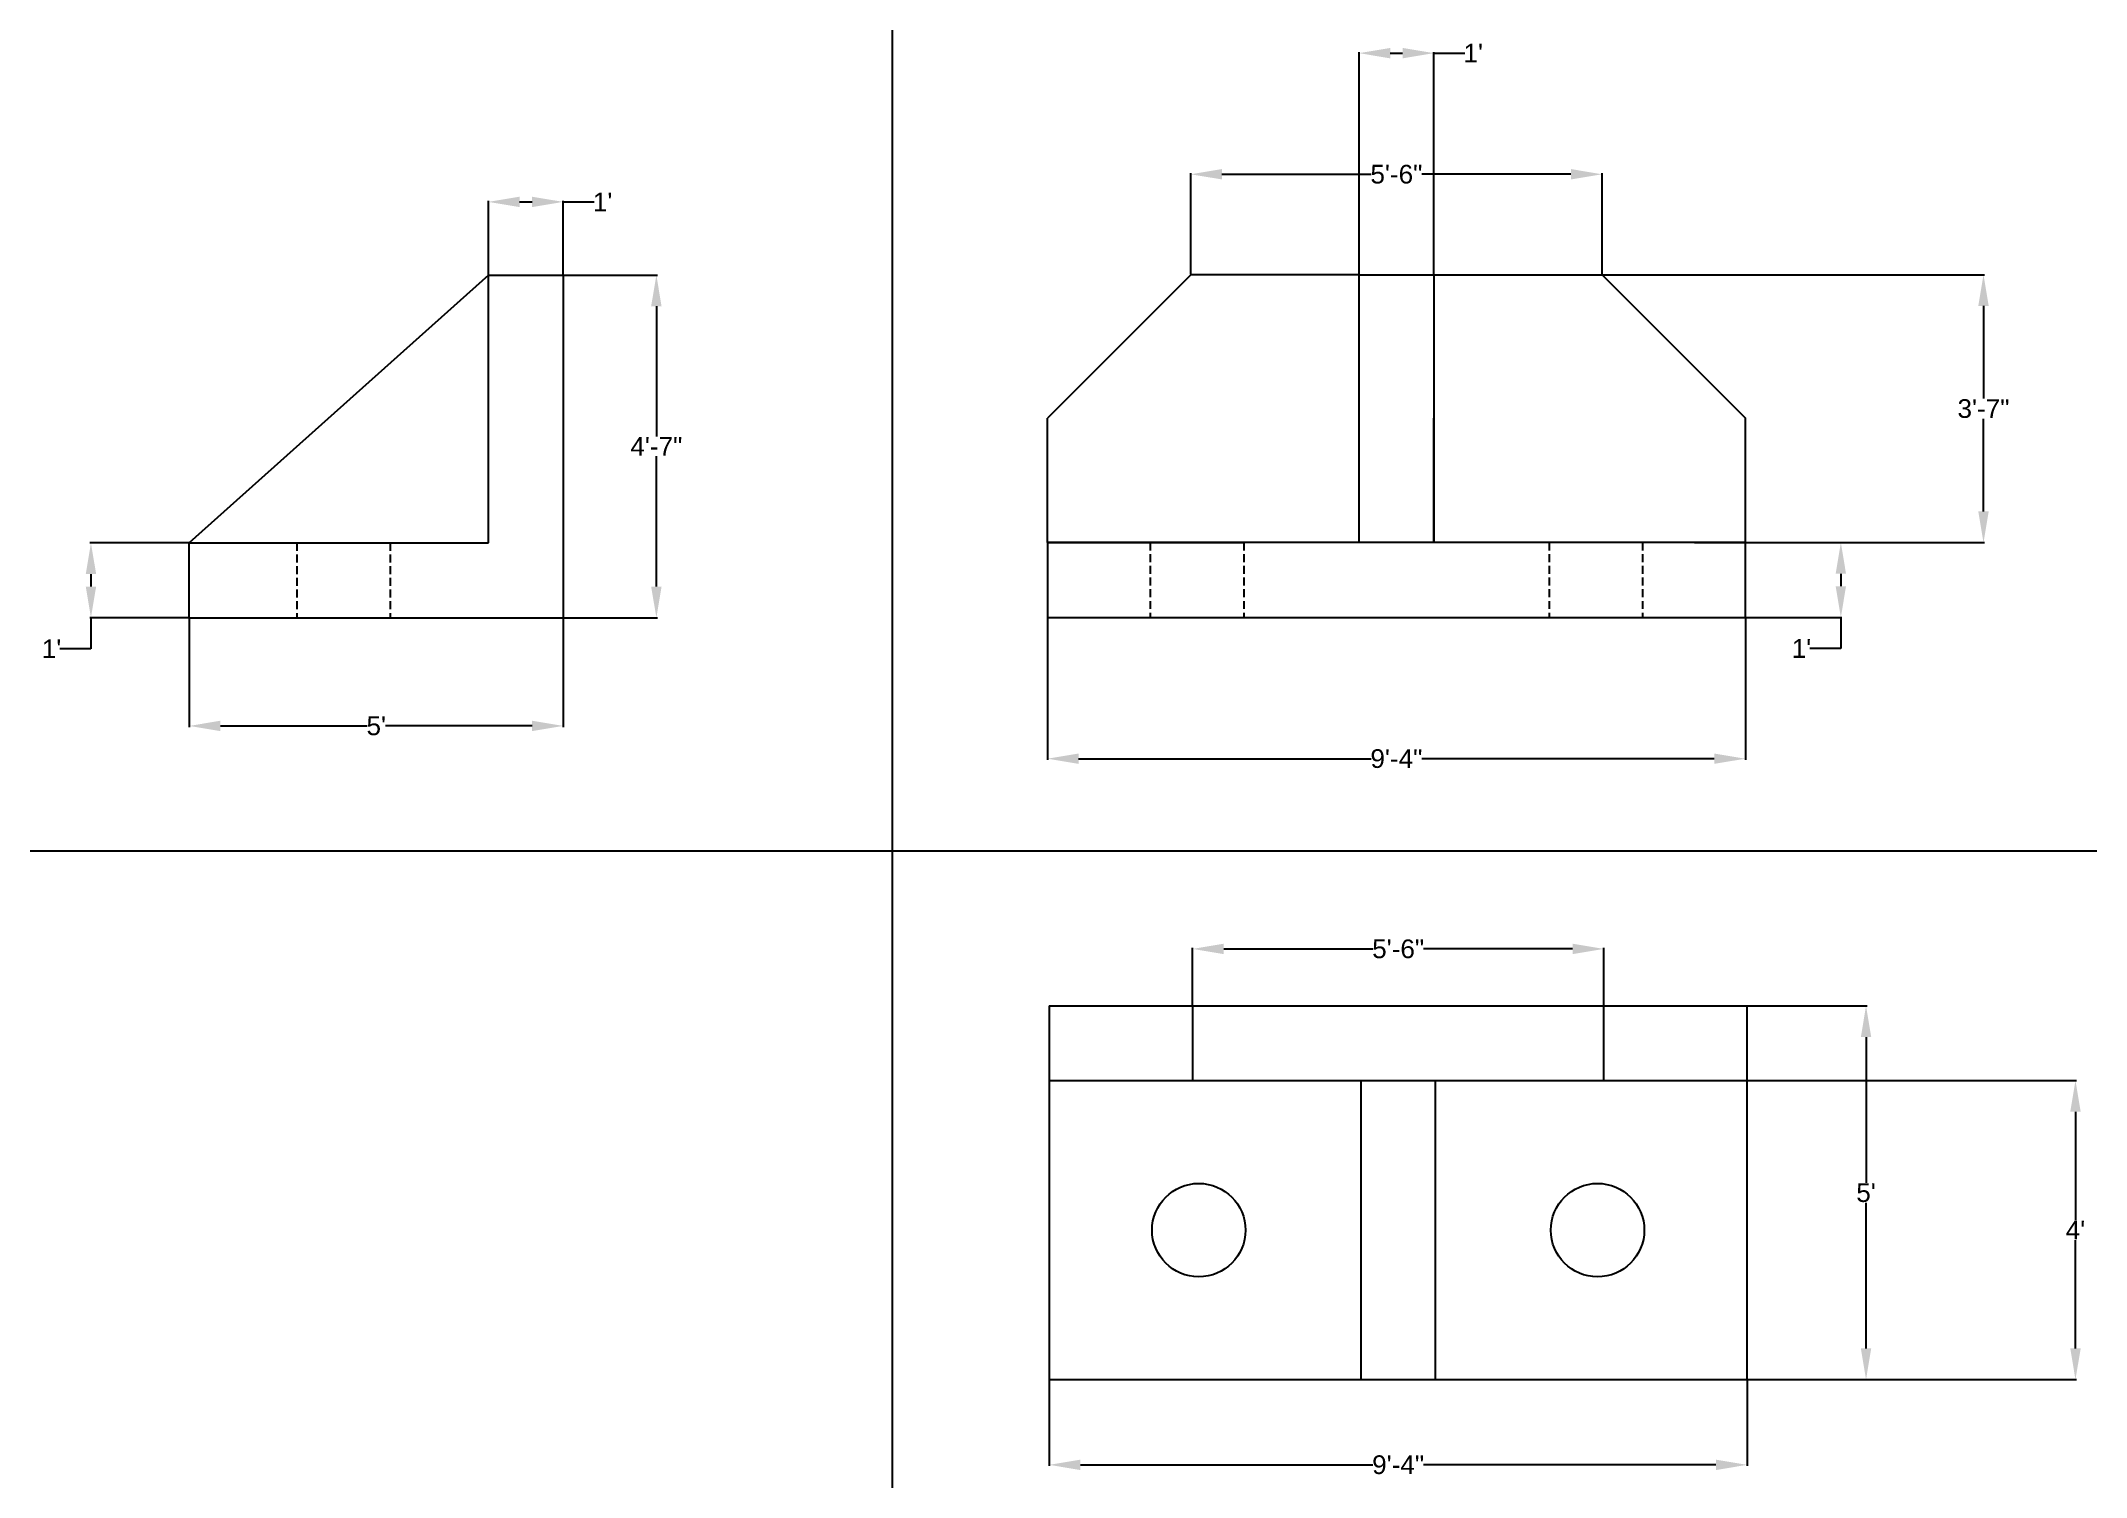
# Model space of a CAD drawing. Header units: inches. Extents: x -107 to 221, y -88 to 142.
import ezdxf

# ---------------------------------------------------------------- set-up
doc = ezdxf.new("R2010")
doc.units = ezdxf.units.IN
doc.header["$MEASUREMENT"] = 0
doc.linetypes.add('HIDDEN', pattern=[0.375, 0.25, -0.125])
doc.layers.add('DashLine', color=40, linetype='HIDDEN')
doc.styles.get("Standard").update_dxf_attribs({"font": 'arial.ttf'})
doc.dimstyles.get("Standard").update_dxf_attribs({"dimtxt": 3, "dimasz": 5, "dimexe": 0.18, "dimexo": 0.0625, "dimgap": 0.09, "dimtad": 0, "dimtih": 1, "dimtoh": 1, "dimdec": 0, "dimzin": 0, "dimdsep": 46, "dimlunit": 4, "dimtxsty": 'Standard', "dimcen": 0.09, "dimclrt": 2, "dimadec": 0, "dimazin": 0, "dimtfac": 1, "dimtdec": 0, "dimtofl": 0, "dimtmove": 0, "dimatfit": 3, "dimfxl": 1, "dimtolj": 1, "dimtzin": 0, "dimarcsym": 0})

# ---------------------------------------------------------------- blocks, each defined once
blk = doc.blocks.new('*D4')
at = {"layer": 'Defpoints', "color": 0, "lineweight": -2, "ltscale": 5, "transparency": 16777216}
for p, q in [((54.8, 49.83), (54.8, 27.02)), ((166.8, 49.83), (166.8, 27.02)), ((59.8, 27.2), (106.73, 27.2)), ((161.8, 27.2), (114.88, 27.2))]:
    blk.add_line(p, q, dxfattribs=at)
at = {"layer": 'Defpoints', "color": 0, "ltscale": 5, "transparency": 16777216}
for p in [(54.8, 49.89), (166.8, 49.89), (166.8, 27.2)]:
    blk.add_point(p, dxfattribs=at)
for points in [[(59.8, 28.03), (59.8, 26.37), (54.8, 27.2)], [(161.8, 28.03), (161.8, 26.37), (166.8, 27.2)]]:
    blk.add_solid(points, dxfattribs=at)
at = {"layer": 'Defpoints', "color": 2, "ltscale": 5, "transparency": 16777216, "insert": (110.8, 27.2), "char_height": 3, "attachment_point": 5}
blk.add_mtext('\\A1;9\'-4"', dxfattribs=at)
blk = doc.blocks.new('*D5')
at = {"layer": 'Defpoints', "color": 0, "lineweight": -2, "ltscale": 5, "transparency": 16777216}
for p, q in [((77.8, 104.96), (77.8, 121.2)), ((82.8, 121.02), (106.73, 121.02)), ((138.8, 121.02), (114.88, 121.02)), ((143.8, 104.96), (143.8, 121.2))]:
    blk.add_line(p, q, dxfattribs=at)
at = {"layer": 'Defpoints', "color": 0, "ltscale": 5, "transparency": 16777216}
for p in [(143.8, 121.02), (77.8, 104.89), (143.8, 104.89)]:
    blk.add_point(p, dxfattribs=at)
for points in [[(82.8, 121.86), (82.8, 120.19), (77.8, 121.02)], [(138.8, 121.86), (138.8, 120.19), (143.8, 121.02)]]:
    blk.add_solid(points, dxfattribs=at)
at = {"layer": 'Defpoints', "color": 2, "ltscale": 5, "transparency": 16777216, "insert": (110.8, 121.02), "char_height": 3, "attachment_point": 5}
blk.add_mtext('\\A1;5\'-6"', dxfattribs=at)
blk = doc.blocks.new('*D6')
at = {"layer": 'Defpoints', "color": 0, "lineweight": -2, "ltscale": 5, "transparency": 16777216}
for p, q in [((166.87, 61.89), (182.31, 61.89)), ((182.13, 56.89), (182.13, 54.89)), ((166.87, 49.89), (182.31, 49.89)), ((182.13, 49.89), (182.13, 44.89)), ((182.13, 44.89), (177.13, 44.89))]:
    blk.add_line(p, q, dxfattribs=at)
at = {"layer": 'Defpoints', "color": 0, "ltscale": 5, "transparency": 16777216}
for p in [(166.8, 61.89), (166.8, 49.89), (182.13, 49.89)]:
    blk.add_point(p, dxfattribs=at)
for points in [[(181.29, 56.89), (182.96, 56.89), (182.13, 61.89)], [(181.29, 54.89), (182.96, 54.89), (182.13, 49.89)]]:
    blk.add_solid(points, dxfattribs=at)
at = {"layer": 'Defpoints', "color": 2, "ltscale": 5, "transparency": 16777216, "insert": (175.8, 44.89), "char_height": 3, "attachment_point": 5}
blk.add_mtext("\\A1;1'", dxfattribs=at)
blk = doc.blocks.new('*D7')
at = {"layer": 'Defpoints', "color": 0, "lineweight": -2, "ltscale": 5, "transparency": 16777216}
for p, q in [((55.08, -72.54), (55.08, -86.34)), ((167.08, -72.54), (167.08, -86.34)), ((60.08, -86.16), (107, -86.16)), ((162.08, -86.16), (115.15, -86.16))]:
    blk.add_line(p, q, dxfattribs=at)
at = {"layer": 'Defpoints', "color": 0, "ltscale": 5, "transparency": 16777216}
for p in [(55.08, -72.48), (167.08, -72.48), (167.08, -86.16)]:
    blk.add_point(p, dxfattribs=at)
for points in [[(60.08, -85.33), (60.08, -87), (55.08, -86.16)], [(162.08, -85.33), (162.08, -87), (167.08, -86.16)]]:
    blk.add_solid(points, dxfattribs=at)
at = {"layer": 'Defpoints', "color": 2, "ltscale": 5, "transparency": 16777216, "insert": (111.08, -86.16), "char_height": 3, "attachment_point": 5}
blk.add_mtext('\\A1;9\'-4"', dxfattribs=at)
blk = doc.blocks.new('*D8')
at = {"layer": 'Defpoints', "color": 0, "lineweight": -2, "ltscale": 5, "transparency": 16777216}
for p, q in [((167.14, -12.48), (186.35, -12.48)), ((186.17, -17.48), (186.17, -40.87)), ((186.17, -67.48), (186.17, -44.1)), ((167.14, -72.48), (186.35, -72.48))]:
    blk.add_line(p, q, dxfattribs=at)
at = {"layer": 'Defpoints', "color": 0, "ltscale": 5, "transparency": 16777216}
for p in [(167.08, -12.48), (167.08, -72.48), (186.17, -72.48)]:
    blk.add_point(p, dxfattribs=at)
for points in [[(185.34, -17.48), (187, -17.48), (186.17, -12.48)], [(185.34, -67.48), (187, -67.48), (186.17, -72.48)]]:
    blk.add_solid(points, dxfattribs=at)
at = {"layer": 'Defpoints', "color": 2, "ltscale": 5, "transparency": 16777216, "insert": (186.17, -42.48), "char_height": 3, "attachment_point": 5}
blk.add_mtext("\\A1;5'", dxfattribs=at)
blk = doc.blocks.new('*D9')
at = {"layer": 'Defpoints', "color": 0, "lineweight": -2, "ltscale": 5, "transparency": 16777216}
for p, q in [((78.08, -12.42), (78.08, -3.16)), ((144.08, -12.42), (144.08, -3.16)), ((83.08, -3.34), (107, -3.34)), ((139.08, -3.34), (115.15, -3.34))]:
    blk.add_line(p, q, dxfattribs=at)
at = {"layer": 'Defpoints', "color": 0, "ltscale": 5, "transparency": 16777216}
for p in [(144.08, -3.34), (78.08, -12.48), (144.08, -12.48)]:
    blk.add_point(p, dxfattribs=at)
for points in [[(83.08, -2.5), (83.08, -4.17), (78.08, -3.34)], [(139.08, -2.5), (139.08, -4.17), (144.08, -3.34)]]:
    blk.add_solid(points, dxfattribs=at)
at = {"layer": 'Defpoints', "color": 2, "ltscale": 5, "transparency": 16777216, "insert": (111.08, -3.34), "char_height": 3, "attachment_point": 5}
blk.add_mtext('\\A1;5\'-6"', dxfattribs=at)
blk = doc.blocks.new('*D11')
at = {"layer": 'Defpoints', "color": 0, "lineweight": -2, "ltscale": 5, "transparency": 16777216}
for p, q in [((-82.93, 49.77), (-82.93, 32.28)), ((-22.93, 49.77), (-22.93, 32.28)), ((-77.93, 32.46), (-54.4, 32.46)), ((-27.93, 32.46), (-51.46, 32.46))]:
    blk.add_line(p, q, dxfattribs=at)
at = {"layer": 'Defpoints', "color": 0, "ltscale": 5, "transparency": 16777216}
for p in [(-82.93, 49.84), (-22.93, 49.84), (-22.93, 32.46)]:
    blk.add_point(p, dxfattribs=at)
for points in [[(-77.93, 33.3), (-77.93, 31.63), (-82.93, 32.46)], [(-27.93, 33.3), (-27.93, 31.63), (-22.93, 32.46)]]:
    blk.add_solid(points, dxfattribs=at)
at = {"layer": 'Defpoints', "color": 2, "ltscale": 5, "transparency": 16777216, "insert": (-52.93, 32.46), "char_height": 3, "attachment_point": 5}
blk.add_mtext("\\A1;5'", dxfattribs=at)
blk = doc.blocks.new('*D12')
at = {"layer": 'Defpoints', "color": 0, "lineweight": -2, "ltscale": 5, "transparency": 16777216}
for p, q in [((-22.87, 104.84), (-7.79, 104.84)), ((-7.97, 99.84), (-7.97, 78.93)), ((-7.97, 54.84), (-7.97, 75.75)), ((-22.87, 49.84), (-7.79, 49.84))]:
    blk.add_line(p, q, dxfattribs=at)
at = {"layer": 'Defpoints', "color": 0, "ltscale": 5, "transparency": 16777216}
for p in [(-22.93, 104.84), (-22.93, 49.84), (-7.97, 49.84)]:
    blk.add_point(p, dxfattribs=at)
for points in [[(-8.81, 99.84), (-7.14, 99.84), (-7.97, 104.84)], [(-8.81, 54.84), (-7.14, 54.84), (-7.97, 49.84)]]:
    blk.add_solid(points, dxfattribs=at)
at = {"layer": 'Defpoints', "color": 2, "ltscale": 5, "transparency": 16777216, "insert": (-7.97, 77.34), "char_height": 3, "attachment_point": 5}
blk.add_mtext('\\A1;4\'-7"', dxfattribs=at)
blk = doc.blocks.new('*D13')
at = {"layer": 'Defpoints', "color": 0, "lineweight": -2, "ltscale": 5, "transparency": 16777216}
for p, q in [((-82.99, 61.84), (-98.9, 61.84)), ((-98.72, 56.84), (-98.72, 54.84)), ((-82.99, 49.84), (-98.9, 49.84)), ((-98.72, 49.84), (-98.72, 44.84)), ((-98.72, 44.84), (-103.72, 44.84))]:
    blk.add_line(p, q, dxfattribs=at)
at = {"layer": 'Defpoints', "color": 0, "ltscale": 5, "transparency": 16777216}
for p in [(-82.93, 61.84), (-98.72, 49.84), (-82.93, 49.84)]:
    blk.add_point(p, dxfattribs=at)
for points in [[(-99.55, 56.84), (-97.88, 56.84), (-98.72, 61.84)], [(-99.55, 54.84), (-97.88, 54.84), (-98.72, 49.84)]]:
    blk.add_solid(points, dxfattribs=at)
at = {"layer": 'Defpoints', "color": 2, "ltscale": 5, "transparency": 16777216, "insert": (-105.04, 44.84), "char_height": 3, "attachment_point": 5}
blk.add_mtext("\\A1;1'", dxfattribs=at)
blk = doc.blocks.new('*D14')
at = {"layer": 'Defpoints', "color": 0, "lineweight": -2, "ltscale": 5, "transparency": 16777216}
for p, q in [((-34.93, 104.9), (-34.93, 116.77)), ((-29.93, 116.59), (-27.93, 116.59)), ((-22.93, 104.9), (-22.93, 116.77)), ((-22.93, 116.59), (-17.93, 116.59))]:
    blk.add_line(p, q, dxfattribs=at)
at = {"layer": 'Defpoints', "color": 0, "ltscale": 5, "transparency": 16777216}
for p in [(-22.93, 116.59), (-34.93, 104.84), (-22.93, 104.84)]:
    blk.add_point(p, dxfattribs=at)
for points in [[(-29.93, 117.42), (-29.93, 115.75), (-34.93, 116.59)], [(-27.93, 117.42), (-27.93, 115.75), (-22.93, 116.59)]]:
    blk.add_solid(points, dxfattribs=at)
at = {"layer": 'Defpoints', "color": 2, "ltscale": 5, "transparency": 16777216, "insert": (-16.6, 116.59), "char_height": 3, "attachment_point": 5}
blk.add_mtext("\\A1;1'", dxfattribs=at)
blk = doc.blocks.new('*D15')
at = {"layer": 'Defpoints', "color": 0, "lineweight": -2, "ltscale": 5, "transparency": 16777216}
for p, q in [((143.87, 104.89), (205.2, 104.89)), ((205.02, 99.89), (205.02, 85.02)), ((205.02, 66.89), (205.02, 81.77)), ((158.62, 61.89), (205.2, 61.89))]:
    blk.add_line(p, q, dxfattribs=at)
at = {"layer": 'Defpoints', "color": 0, "ltscale": 5, "transparency": 16777216}
for p in [(143.8, 104.89), (158.55, 61.89), (205.02, 61.89)]:
    blk.add_point(p, dxfattribs=at)
for points in [[(204.19, 99.89), (205.86, 99.89), (205.02, 104.89)], [(204.19, 66.89), (205.86, 66.89), (205.02, 61.89)]]:
    blk.add_solid(points, dxfattribs=at)
at = {"layer": 'Defpoints', "color": 2, "ltscale": 5, "transparency": 16777216, "insert": (205.02, 83.39), "char_height": 3, "attachment_point": 5}
blk.add_mtext('\\A1;3\'-7"', dxfattribs=at)
blk = doc.blocks.new('*D16')
at = {"layer": 'Defpoints', "color": 0, "lineweight": -2, "ltscale": 5, "transparency": 16777216}
for p, q in [((104.8, 104.96), (104.8, 140.65)), ((109.8, 140.47), (111.8, 140.47)), ((116.8, 104.96), (116.8, 140.65)), ((116.8, 140.47), (121.8, 140.47))]:
    blk.add_line(p, q, dxfattribs=at)
at = {"layer": 'Defpoints', "color": 0, "ltscale": 5, "transparency": 16777216}
for p in [(116.8, 140.47), (104.8, 104.89), (116.8, 104.89)]:
    blk.add_point(p, dxfattribs=at)
for points in [[(109.8, 141.3), (109.8, 139.63), (104.8, 140.47)], [(111.8, 141.3), (111.8, 139.63), (116.8, 140.47)]]:
    blk.add_solid(points, dxfattribs=at)
at = {"layer": 'Defpoints', "color": 2, "ltscale": 5, "transparency": 16777216, "insert": (123.13, 140.47), "char_height": 3, "attachment_point": 5}
blk.add_mtext("\\A1;1'", dxfattribs=at)
blk = doc.blocks.new('*D18')
at = {"layer": 'Defpoints', "color": 0, "lineweight": -2, "ltscale": 5, "transparency": 16777216}
for p, q in [((167.14, -24.48), (219.96, -24.48)), ((219.78, -29.48), (219.78, -46.89)), ((219.78, -67.48), (219.78, -50.07)), ((167.14, -72.48), (219.96, -72.48))]:
    blk.add_line(p, q, dxfattribs=at)
at = {"layer": 'Defpoints', "color": 0, "ltscale": 5, "transparency": 16777216}
for p in [(167.08, -24.48), (167.08, -72.48), (219.78, -72.48)]:
    blk.add_point(p, dxfattribs=at)
for points in [[(218.95, -29.48), (220.62, -29.48), (219.78, -24.48)], [(218.95, -67.48), (220.62, -67.48), (219.78, -72.48)]]:
    blk.add_solid(points, dxfattribs=at)
at = {"layer": 'Defpoints', "color": 2, "ltscale": 5, "transparency": 16777216, "insert": (219.78, -48.48), "char_height": 3, "attachment_point": 5}
blk.add_mtext("\\A1;4'", dxfattribs=at)

msp = doc.modelspace()

# ---------------------------------------------------------------- linework, layer by layer
at = {"ltscale": 5}
for p, q in [((-34.93, 104.84), (-82.93, 61.84)), ((-34.93, 61.84), (-34.93, 104.84)), ((-34.93, 104.84), (-22.93, 104.84)), ((-22.93, 104.84), (-22.93, 49.84)), ((77.8, 104.89), (54.8, 81.89)), ((104.8, 104.89), (77.8, 104.89)), ((104.8, 61.89), (104.8, 104.89)), ((104.8, 104.89), (116.8, 104.89)), ((116.8, 104.89), (116.8, 61.89)), ((116.8, 104.89), (143.8, 104.89)), ((143.8, 104.89), (166.8, 81.89)), ((54.8, 61.89), (54.8, 81.89)), ((104.8, 61.89), (104.8, 81.89)), ((116.8, 61.89), (116.8, 81.89)), ((166.8, 61.89), (166.8, 81.89)), ((-82.93, 49.84), (-82.93, 61.84)), ((-82.93, 61.84), (-34.93, 61.84)), ((-82.93, 61.84), (-65.7, 61.84)), ((-65.7, 61.84), (-50.7, 61.84)), ((-50.7, 61.84), (-50.7, 61.84)), ((166.8, 61.89), (54.8, 61.89)), ((54.8, 61.89), (54.8, 49.89)), ((54.8, 61.89), (71.3, 61.89)), ((71.3, 61.89), (86.3, 61.89)), ((150.3, 61.89), (135.3, 61.89)), ((166.8, 61.89), (150.3, 61.89)), ((166.8, 49.89), (166.8, 61.89)), ((-82.93, 49.84), (-22.93, 49.84)), ((54.8, 49.89), (166.8, 49.89)), ((55.08, -12.48), (167.08, -12.48)), ((55.08, -12.48), (55.08, -72.48)), ((55.08, -12.48), (55.08, -62.48)), ((78.08, -12.48), (78.08, -24.48)), ((144.08, -24.48), (144.08, -12.48)), ((167.08, -72.48), (167.08, -12.48)), ((55.08, -24.48), (167.08, -24.48)), ((105.08, -24.48), (105.08, -72.48)), ((117.08, -72.48), (117.08, -24.48)), ((55.08, -72.48), (167.08, -72.48))]:
    msp.add_line(p, q, dxfattribs=at)
for direction in [(0, 1), (1, 0)]:
    msp.add_xline((29.94, 12.39), direction)
for centre in [(79.08, -48.48), (143.08, -48.48)]:
    msp.add_circle(centre, 7.5, dxfattribs=at)
at = {"layer": 'DashLine', "ltscale": 5}
for p, q in [((-65.7, 61.84), (-65.7, 49.84)), ((-50.7, 61.84), (-50.7, 49.84)), ((71.3, 61.89), (71.3, 49.89)), ((86.3, 61.89), (86.3, 49.89)), ((135.3, 61.89), (135.3, 49.89)), ((150.3, 61.89), (150.3, 49.89))]:
    msp.add_line(p, q, dxfattribs=at)

# ---------------------------------------------------------------- dimensions: what is measured, and where the dimension line sits
at = {"layer": 'Defpoints', "ltscale": 5}
for base, p1, p2, picture, middle in [((116.8, 140.47), (104.8, 104.89), (116.8, 104.89), '*D16', (123.13, 140.47)), ((143.8, 121.02), (77.8, 104.89), (143.8, 104.89), '*D5', (110.8, 121.02)), ((-22.93, 116.59), (-34.93, 104.84), (-22.93, 104.84), '*D14', (-16.6, 116.59)), ((-22.93, 32.46), (-82.93, 49.84), (-22.93, 49.84), '*D11', (-52.93, 32.46)), ((166.8, 27.2), (54.8, 49.89), (166.8, 49.89), '*D4', (110.8, 27.2)), ((144.08, -3.34), (78.08, -12.48), (144.08, -12.48), '*D9', (111.08, -3.34)), ((167.08, -86.16), (55.08, -72.48), (167.08, -72.48), '*D7', (111.08, -86.16))]:
    dim = msp.add_linear_dim(base=base, p1=p1, p2=p2, dimstyle='Standard', dxfattribs=at)
    dim.commit()
    dim.dimension.update_dxf_attribs({"geometry": picture, "text_midpoint": middle})
for base, p1, p2, picture, middle in [((-7.97, 49.84), (-22.93, 104.84), (-22.93, 49.84), '*D12', (-7.97, 77.34)), ((205.02, 61.89), (143.8, 104.89), (158.55, 61.89), '*D15', (205.02, 83.39)), ((-98.72, 49.84), (-82.93, 61.84), (-82.93, 49.84), '*D13', (-105.04, 44.84)), ((182.13, 49.89), (166.8, 61.89), (166.8, 49.89), '*D6', (175.8, 44.89)), ((186.17, -72.48), (167.08, -12.48), (167.08, -72.48), '*D8', (186.17, -42.48)), ((219.78, -72.48), (167.08, -24.48), (167.08, -72.48), '*D18', (219.78, -48.48))]:
    dim = msp.add_linear_dim(base=base, p1=p1, p2=p2, angle=90, dimstyle='Standard', dxfattribs=at)
    dim.commit()
    dim.dimension.update_dxf_attribs({"geometry": picture, "text_midpoint": middle})

doc.saveas('drawing.dxf')
